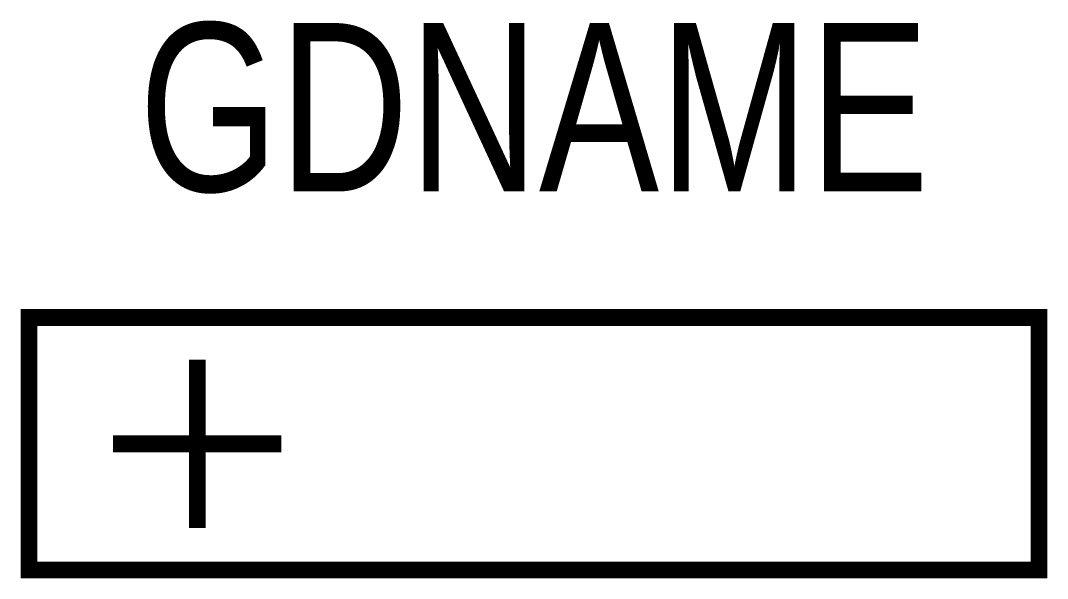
# Model space of a CAD drawing. Header units: inches. Extents: x -6.1 to 6.1, y -1.6 to 5.
import ezdxf
from ezdxf.enums import TextEntityAlignment as Align

# ---------------------------------------------------------------- set-up
doc = ezdxf.new("R2010")
doc.units = ezdxf.units.IN
doc.header["$MEASUREMENT"] = 0

msp = doc.modelspace()

# ---------------------------------------------------------------- linework, layer by layer
at = {"const_width": 0.2}
msp.add_lwpolyline([(-6, 1.5), (6, 1.5), (6, -1.5), (-6, -1.5)], close=True, dxfattribs=at)
for points in [[(-4, 1), (-4, -1)], [(-5, 0), (-3, 0)]]:
    msp.add_lwpolyline(points, dxfattribs=at)

# ---------------------------------------------------------------- texts
at = {"width": 0.8}
msp.add_attdef('GDNAME', text='ABCG', height=2, dxfattribs=at).set_placement((0, 4), align=Align.MIDDLE)

doc.saveas('drawing.dxf')
